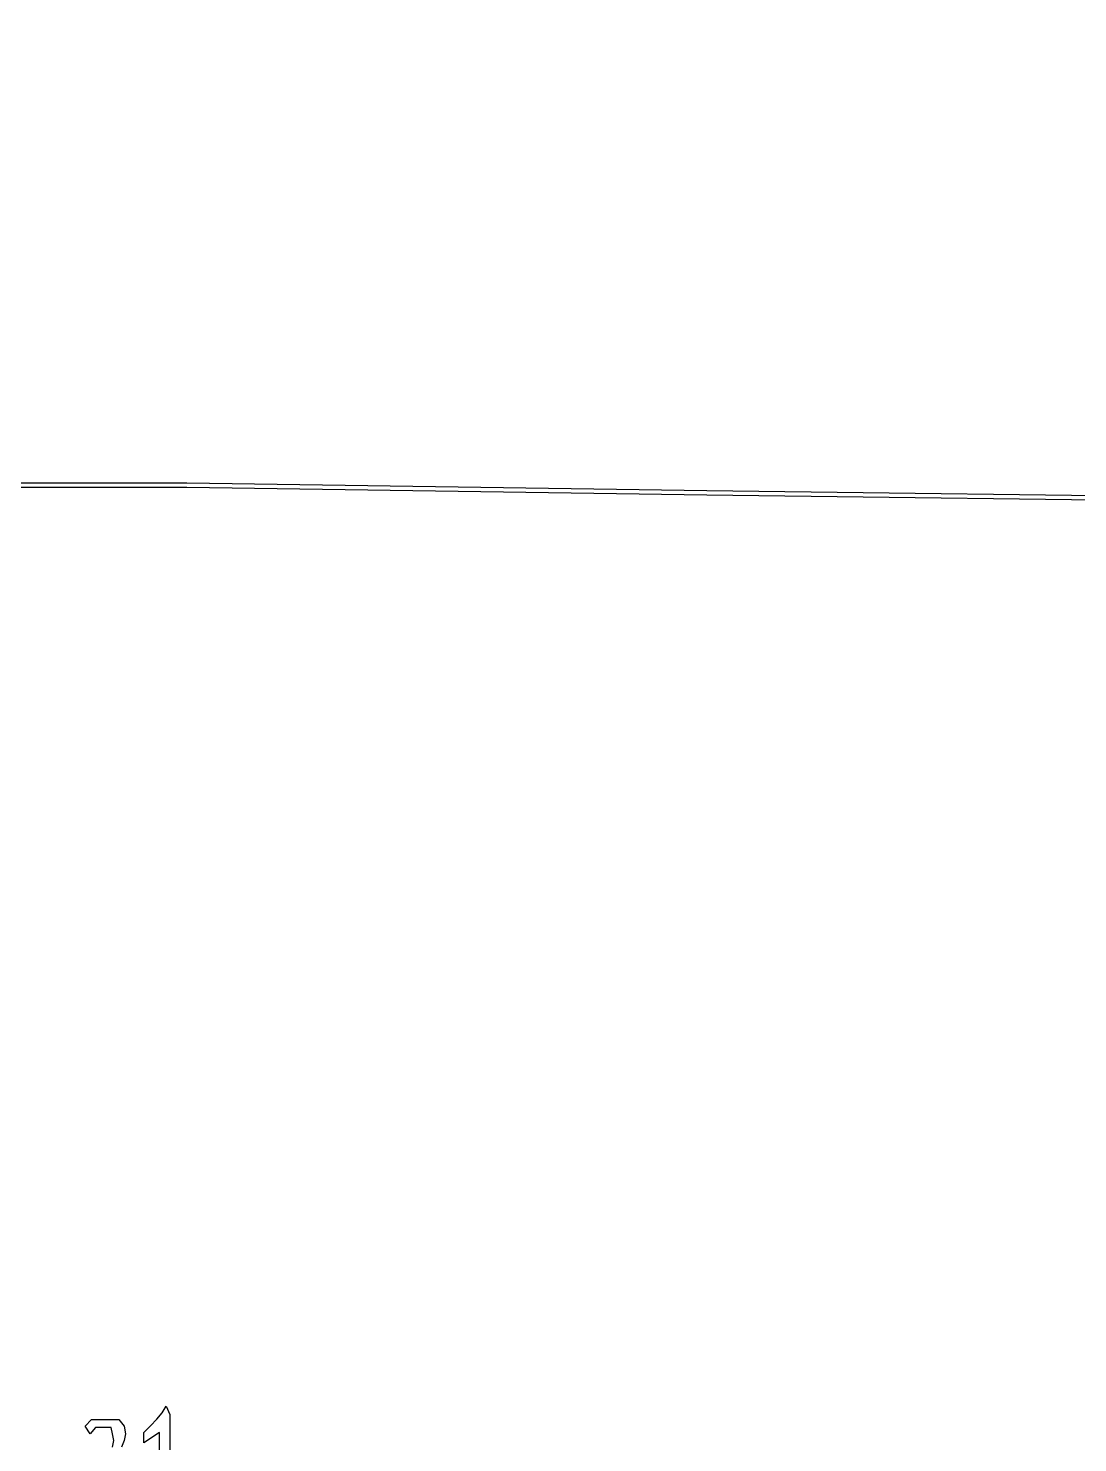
# Model space of a CAD drawing. Extents: x -0.82 to 6.83, y -0.63 to 7.9.
# Drawn here: x 2.897 to 3.321, y 5.197 to 5.768 of the extents above; entities that cross this region are included whole.
import ezdxf

# ---------------------------------------------------------------- set-up
doc = ezdxf.new("R2010")
doc.units = 0
doc.layers.add('Grid', color=7, linetype='CONTINUOUS')

msp = doc.modelspace()

# ---------------------------------------------------------------- linework, layer by layer
at = {"layer": 'Grid', "color": 1}
for points in [[(3.381662, 5.578498), (3.171287, 5.581143), (2.961439, 5.584318), (2.752118, 5.584318), (2.54227, 5.586964), (2.543852, 5.795747), (2.544905, 6.004556), (2.547541, 6.211751), (2.550179, 6.418973), (2.754227, 6.421619), (2.96302, 6.424265), (3.171813, 6.424265), (3.380606, 6.424265), (3.380606, 6.213868), (3.381136, 6.003498), (3.381136, 5.792598)], [(3.35688, 4.771809), (3.145451, 4.771809), (2.933494, 4.771809), (2.7247, 4.771809), (2.712045, 4.771809), (2.490594, 4.771809), (2.503775, 4.975327), (2.516433, 5.178844), (2.529614, 5.381833), (2.542268, 5.58535), (2.752116, 5.582704), (2.961437, 5.582704), (3.171285, 5.579529), (3.38166, 5.576884), (3.375334, 5.374954), (3.369534, 5.173553), (3.363208, 4.971623)], [(2.954583, 5.208372), (2.954583, 5.176754), (2.950366, 5.176754), (2.950366, 5.201096), (2.944039, 5.196863), (2.944039, 5.201096), (2.946685, 5.203742), (2.949331, 5.206388), (2.951448, 5.209033), (2.953035, 5.211679)]]:
    msp.add_lwpolyline(points, close=True, dxfattribs=at)
msp.add_lwpolyline([(2.931436, 5.195169), (2.931965, 5.197815), (2.931436, 5.200461), (2.930907, 5.203107), (2.929319, 5.203107), (2.926673, 5.203107), (2.924557, 5.203107), (2.92244, 5.200461), (2.920323, 5.203636), (2.922969, 5.206282), (2.927187, 5.206282), (2.930878, 5.206282), (2.934021, 5.206282), (2.936138, 5.203636), (2.936667, 5.200461), (2.936138, 5.197815), (2.935079, 5.195169)], dxfattribs=at)

doc.saveas('drawing.dxf')
